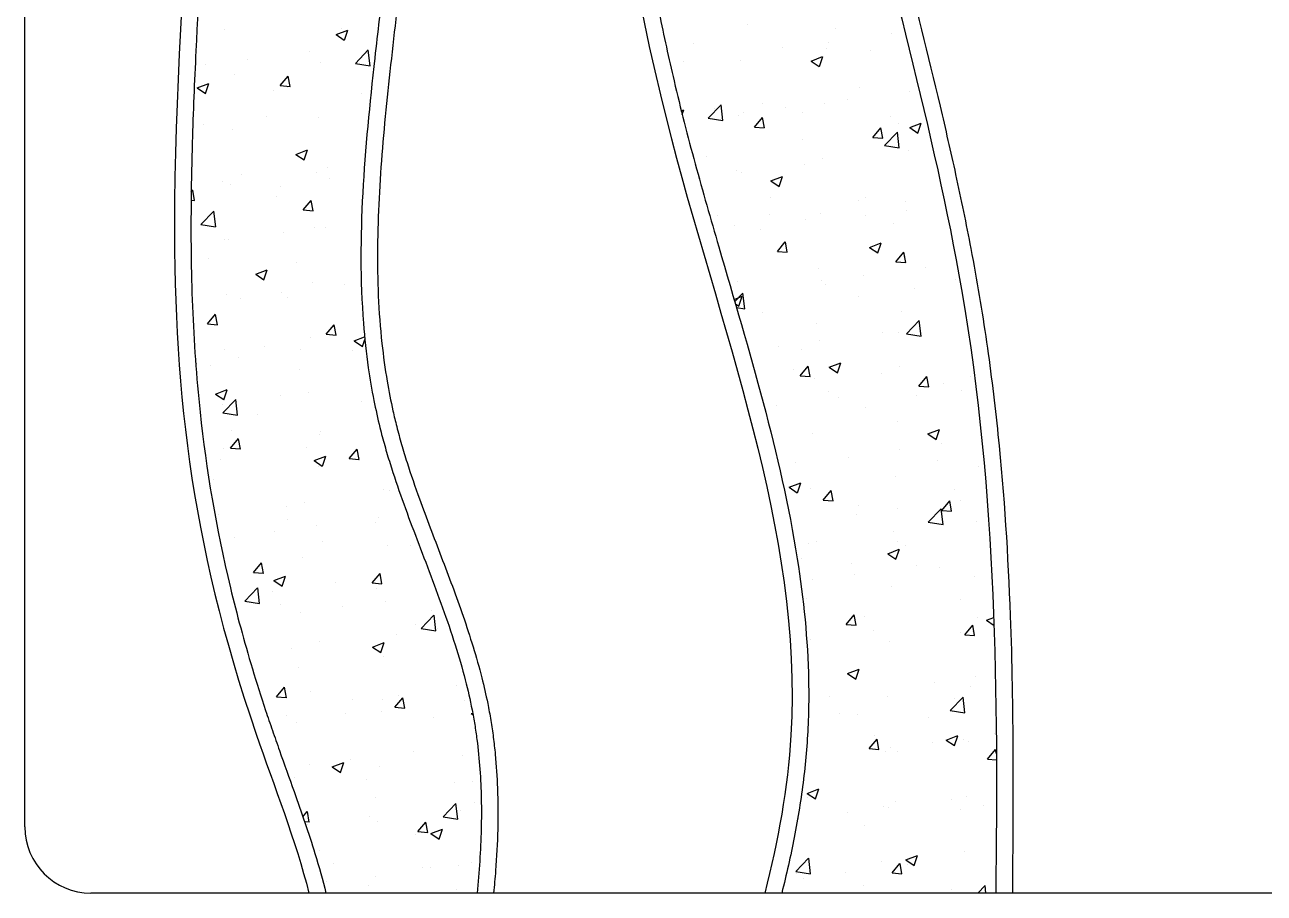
# Model space of a CAD drawing. Header units: inches. Extents: x 10.6 to 53.1, y 14.5 to 39.3.
# Drawn here: x 14.691 to 15.441, y 24.261 to 24.786 of the extents above; entities that cross this region are included whole.
import ezdxf

# ---------------------------------------------------------------- set-up
doc = ezdxf.new("R2010")
doc.units = ezdxf.units.IN
doc.header["$MEASUREMENT"] = 0
doc.layers.add('02', color=2, linetype='Continuous')

msp = doc.modelspace()

# ---------------------------------------------------------------- linework, layer by layer
at = {"layer": '02'}
for p, q in [((14.69144, 24.30082), (14.69144, 26.36082)), ((14.8124, 24.78304), (14.8124, 24.78304)), ((14.87982, 24.78022), (14.88682, 24.78291)), ((14.87982, 24.78022), (14.88479, 24.77687)), ((14.88284, 24.78391), (14.88284, 24.78391)), ((14.88481, 24.77685), (14.88684, 24.7829)), ((15.12867, 24.78607), (15.12867, 24.78607)), ((15.18205, 24.78381), (15.18205, 24.78381)), ((15.21582, 24.78059), (15.21582, 24.78059)), ((15.09637, 24.77489), (15.09637, 24.77489)), ((15.14975, 24.77264), (15.14975, 24.77264)), ((15.17794, 24.7756), (15.17794, 24.7756)), ((14.82606, 24.76525), (14.82606, 24.76525)), ((14.86394, 24.77024), (14.86394, 24.77024)), ((14.8915, 24.76275), (14.89929, 24.77087)), ((14.90041, 24.76136), (14.89931, 24.77086)), ((15.16725, 24.76421), (15.17425, 24.76689)), ((15.17224, 24.76084), (15.17426, 24.76688)), ((15.17667, 24.77195), (15.17667, 24.77195)), ((15.20314, 24.77038), (15.20314, 24.77038)), ((14.80103, 24.76196), (14.80103, 24.76196)), ((14.8703, 24.76335), (14.8703, 24.76335)), ((14.8915, 24.76275), (14.9004, 24.76138)), ((15.08975, 24.76399), (15.08975, 24.76399)), ((15.12473, 24.76445), (15.12473, 24.76445)), ((15.16725, 24.76421), (15.17222, 24.76085)), ((14.7958, 24.74797), (14.8028, 24.75066)), ((14.80079, 24.7446), (14.80282, 24.75064)), ((14.81836, 24.75586), (14.81836, 24.75586)), ((14.84606, 24.74937), (14.85089, 24.75512)), ((14.85206, 24.74884), (14.8509, 24.7551)), ((14.7958, 24.74797), (14.80077, 24.74461)), ((14.84186, 24.74652), (14.84186, 24.74652)), ((14.84606, 24.74937), (14.85204, 24.74885)), ((14.85059, 24.74804), (14.85059, 24.74804)), ((14.89524, 24.74426), (14.89524, 24.74426)), ((15.19638, 24.74844), (15.19638, 24.74844)), ((15.2268, 24.7457), (15.2268, 24.7457)), ((15.10495, 24.72965), (15.11274, 24.73777)), ((15.10877, 24.73524), (15.10877, 24.73524)), ((15.11386, 24.72826), (15.11275, 24.73775)), ((15.13806, 24.73843), (15.13806, 24.73843)), ((15.15163, 24.73616), (15.15163, 24.73616)), ((15.17546, 24.73866), (15.17546, 24.73866)), ((15.18951, 24.74115), (15.18951, 24.74115)), ((14.83763, 24.7308), (14.83763, 24.7308)), ((14.86909, 24.73007), (14.86909, 24.73007)), ((15.08871, 24.73406), (15.09023, 24.73464)), ((15.08929, 24.73178), (15.09024, 24.73463)), ((15.10495, 24.72965), (15.11384, 24.72827)), ((15.12352, 24.73116), (15.12352, 24.73116)), ((15.1266, 24.73286), (15.1266, 24.73286)), ((15.13297, 24.72427), (15.13779, 24.73002)), ((15.13896, 24.72373), (15.1378, 24.73)), ((15.16216, 24.73298), (15.16216, 24.73298)), ((15.21554, 24.73073), (15.21554, 24.73073)), ((14.79976, 24.72581), (14.79976, 24.72581)), ((14.81715, 24.72257), (14.81715, 24.72257)), ((15.13297, 24.72427), (15.13895, 24.72375)), ((15.20469, 24.718), (15.20952, 24.72374)), ((15.21069, 24.71746), (15.20953, 24.72373)), ((15.21167, 24.7131), (15.21946, 24.72122)), ((15.22058, 24.71171), (15.21948, 24.7212)), ((15.22034, 24.72648), (15.22034, 24.72648)), ((15.22694, 24.72394), (15.23394, 24.72663)), ((15.22694, 24.72394), (15.23191, 24.72059)), ((15.23193, 24.72057), (15.23395, 24.72662)), ((15.16202, 24.71647), (15.16202, 24.71647)), ((15.20469, 24.718), (15.21067, 24.71747)), ((15.21167, 24.7131), (15.22057, 24.71172)), ((14.85549, 24.70771), (14.86249, 24.7104)), ((14.85549, 24.70771), (14.86046, 24.70435)), ((14.86048, 24.70434), (14.86251, 24.71038)), ((15.1037, 24.70646), (15.1037, 24.70646)), ((15.17424, 24.70537), (15.17424, 24.70537)), ((15.22636, 24.71002), (15.22636, 24.71002)), ((14.87448, 24.69967), (14.87448, 24.69967)), ((15.1223, 24.69787), (15.1223, 24.69787)), ((15.1632, 24.70171), (15.1632, 24.70171)), ((14.81132, 24.69136), (14.81132, 24.69136)), ((14.82239, 24.69542), (14.82239, 24.69542)), ((14.86787, 24.69678), (14.86787, 24.69678)), ((14.87577, 24.69316), (14.87577, 24.69316)), ((15.10029, 24.69342), (15.10029, 24.69342)), ((15.12533, 24.69672), (15.12533, 24.69672)), ((15.14291, 24.69169), (15.14992, 24.69438)), ((15.14291, 24.69169), (15.14789, 24.68834)), ((15.1479, 24.68832), (15.14993, 24.69436)), ((14.79214, 24.68511), (14.79303, 24.68617)), ((14.79421, 24.67989), (14.79305, 24.68616)), ((14.81593, 24.68928), (14.81593, 24.68928)), ((14.84647, 24.68838), (14.84647, 24.68838)), ((14.79208, 24.68009), (14.79419, 24.67991)), ((14.84347, 24.68198), (14.84347, 24.68198)), ((14.85994, 24.67415), (14.86476, 24.6799)), ((14.86593, 24.67362), (14.86478, 24.67989)), ((15.14268, 24.68188), (15.14268, 24.68188)), ((15.19606, 24.67963), (15.19606, 24.67963)), ((15.20021, 24.68148), (15.20021, 24.68148)), ((15.22437, 24.67912), (15.22437, 24.67912)), ((14.79804, 24.66534), (14.80583, 24.67346)), ((14.80695, 24.66395), (14.80584, 24.67345)), ((14.85994, 24.67415), (14.86592, 24.67363)), ((15.11038, 24.67071), (15.11038, 24.67071)), ((15.14189, 24.67147), (15.14189, 24.67147)), ((15.16377, 24.66845), (15.16377, 24.66845)), ((15.17302, 24.67208), (15.17302, 24.67208)), ((15.20005, 24.67058), (15.20005, 24.67058)), ((15.22508, 24.67387), (15.22508, 24.67387)), ((14.79804, 24.66534), (14.80693, 24.66396)), ((14.84817, 24.66023), (14.84817, 24.66023)), ((14.86665, 24.66349), (14.86665, 24.66349)), ((14.8732, 24.66353), (14.8732, 24.66353)), ((15.12109, 24.66458), (15.12109, 24.66458)), ((15.13689, 24.66226), (15.13689, 24.66226)), ((15.21715, 24.66619), (15.21715, 24.66619)), ((14.81211, 24.65641), (14.81211, 24.65641)), ((14.81472, 24.65599), (14.81472, 24.65599)), ((15.14684, 24.64905), (15.15166, 24.6548)), ((15.15284, 24.64852), (15.15168, 24.65478)), ((15.20261, 24.65143), (15.20961, 24.65412)), ((15.20759, 24.64806), (15.20962, 24.6541)), ((15.14684, 24.64905), (15.15282, 24.64853)), ((15.20261, 24.65143), (15.20758, 24.64807)), ((15.21857, 24.64278), (15.22339, 24.64852)), ((15.22315, 24.64583), (15.22315, 24.64583)), ((15.22456, 24.64224), (15.22341, 24.64851)), ((14.80249, 24.64458), (14.80249, 24.64458)), ((14.83116, 24.63519), (14.83816, 24.63788)), ((14.83615, 24.63182), (14.83817, 24.63787)), ((14.85588, 24.64233), (14.85588, 24.64233)), ((15.17181, 24.63879), (15.17181, 24.63879)), ((15.21857, 24.64278), (15.22455, 24.64225)), ((15.23665, 24.63942), (15.23665, 24.63942)), ((14.83116, 24.63519), (14.83613, 24.63184)), ((14.86544, 24.6302), (14.86544, 24.6302)), ((15.12279, 24.63105), (15.12279, 24.63105)), ((15.17374, 24.63114), (15.17374, 24.63114)), ((15.19878, 24.63443), (15.19878, 24.63443)), ((15.2544, 24.63182), (15.2544, 24.63182)), ((14.8135, 24.6227), (14.8135, 24.6227)), ((14.8469, 24.62409), (14.8469, 24.62409)), ((14.88477, 24.62907), (14.88477, 24.62907)), ((15.12108, 24.61868), (15.126, 24.6238)), ((15.12712, 24.61429), (15.12601, 24.62379)), ((15.17617, 24.6288), (15.17617, 24.6288)), ((15.22955, 24.62654), (15.22955, 24.62654)), ((14.82186, 24.62079), (14.82186, 24.62079)), ((14.8503, 24.62142), (14.8503, 24.62142)), ((15.1207, 24.61999), (15.12559, 24.62186)), ((15.12151, 24.6172), (15.12356, 24.61582)), ((15.12212, 24.61508), (15.1271, 24.61431)), ((15.12357, 24.61581), (15.1256, 24.62185)), ((15.19608, 24.62181), (15.19608, 24.62181)), ((14.80209, 24.60521), (14.80691, 24.61095)), ((14.80808, 24.60467), (14.80692, 24.61094)), ((15.13776, 24.6118), (15.13776, 24.6118)), ((15.22194, 24.61254), (15.22194, 24.61254)), ((14.80209, 24.60521), (14.80807, 24.60469)), ((14.87382, 24.59893), (14.87864, 24.60468)), ((14.87981, 24.5984), (14.87865, 24.60467)), ((15.17059, 24.6055), (15.17059, 24.6055)), ((15.22493, 24.59913), (15.23272, 24.60725)), ((15.23384, 24.59774), (15.23274, 24.60724)), ((14.86422, 24.59691), (14.86422, 24.59691)), ((14.87382, 24.59893), (14.87979, 24.59841)), ((14.89085, 24.59493), (14.89708, 24.59732)), ((14.89085, 24.59493), (14.89582, 24.59158)), ((14.89584, 24.59156), (14.89724, 24.59573)), ((15.17247, 24.59499), (15.17247, 24.59499)), ((15.21034, 24.59998), (15.21034, 24.59998)), ((15.22004, 24.59985), (15.22004, 24.59985)), ((15.22493, 24.59913), (15.23383, 24.59776)), ((14.81228, 24.58941), (14.81228, 24.58941)), ((14.8364, 24.59123), (14.8364, 24.59123)), ((14.85846, 24.58963), (14.85846, 24.58963)), ((14.88978, 24.58897), (14.88978, 24.58897)), ((15.14744, 24.5917), (15.14744, 24.5917)), ((15.16173, 24.58984), (15.16173, 24.58984)), ((14.79556, 24.58135), (14.79556, 24.58135)), ((14.8041, 24.58005), (14.8041, 24.58005)), ((14.82059, 24.58464), (14.82059, 24.58464)), ((14.85749, 24.5778), (14.85749, 24.5778)), ((15.1567, 24.5777), (15.1567, 24.5777)), ((15.16072, 24.57383), (15.16554, 24.57958)), ((15.16671, 24.5733), (15.16556, 24.57956)), ((15.17827, 24.57891), (15.18528, 24.5816)), ((15.17827, 24.57891), (15.18325, 24.57556)), ((15.18326, 24.57554), (15.18529, 24.58159)), ((15.22072, 24.57925), (15.22072, 24.57925)), ((15.16072, 24.57383), (15.1667, 24.57331)), ((15.16938, 24.57221), (15.16938, 24.57221)), ((15.21008, 24.57544), (15.21008, 24.57544)), ((15.23245, 24.56756), (15.23727, 24.5733)), ((15.23844, 24.56702), (15.23728, 24.57329)), ((15.26346, 24.57319), (15.26346, 24.57319)), ((14.80683, 24.56268), (14.81383, 24.56537)), ((14.80683, 24.56268), (14.8118, 24.55932)), ((14.81181, 24.55931), (14.81384, 24.56535)), ((14.86301, 24.56362), (14.86301, 24.56362)), ((15.17778, 24.56426), (15.17778, 24.56426)), ((15.23245, 24.56756), (15.23842, 24.56703)), ((15.24719, 24.56885), (15.24719, 24.56885)), ((15.25823, 24.56486), (15.25823, 24.56486)), ((14.81107, 24.55612), (14.81107, 24.55612)), ((14.81129, 24.55138), (14.81908, 24.5595)), ((14.8202, 24.54999), (14.8191, 24.55948)), ((14.84617, 24.56175), (14.84617, 24.56175)), ((14.89531, 24.5585), (14.89531, 24.5585)), ((15.14616, 24.55555), (15.14616, 24.55555)), ((15.18404, 24.56054), (15.18404, 24.56054)), ((15.23116, 24.56201), (15.23116, 24.56201)), ((14.81129, 24.55138), (14.82019, 24.55)), ((14.83216, 24.55019), (14.83216, 24.55019)), ((15.19992, 24.55485), (15.19992, 24.55485)), ((14.81651, 24.5404), (14.81651, 24.5404)), ((15.1416, 24.54484), (15.1416, 24.54484)), ((15.2195, 24.54596), (15.2195, 24.54596)), ((15.23796, 24.53865), (15.24497, 24.54134)), ((15.24295, 24.53528), (15.24498, 24.54133)), ((14.81596, 24.52999), (14.82079, 24.53574)), ((14.82196, 24.52945), (14.8208, 24.53572)), ((14.86989, 24.53814), (14.86989, 24.53814)), ((14.87013, 24.53979), (14.87013, 24.53979)), ((15.16816, 24.53892), (15.16816, 24.53892)), ((15.23796, 24.53865), (15.24294, 24.5353)), ((15.24592, 24.53271), (15.24592, 24.53271)), ((14.81181, 24.52978), (14.81181, 24.52978)), ((14.81596, 24.52999), (14.82194, 24.52947)), ((14.86179, 24.53033), (14.86179, 24.53033)), ((14.86652, 24.52242), (14.87352, 24.5251)), ((14.87151, 24.51905), (14.87353, 24.52509)), ((14.88769, 24.52371), (14.89251, 24.52946)), ((14.89368, 24.52318), (14.89253, 24.52945)), ((15.22088, 24.52941), (15.22088, 24.52941)), ((14.80985, 24.52283), (14.80985, 24.52283)), ((14.86652, 24.52242), (14.87149, 24.51906)), ((14.869, 24.51906), (14.869, 24.51906)), ((14.88769, 24.52371), (14.89367, 24.52319)), ((14.89404, 24.52236), (14.89404, 24.52236)), ((15.15773, 24.5211), (15.15773, 24.5211)), ((15.19018, 24.52461), (15.19018, 24.52461)), ((15.24356, 24.52236), (15.24356, 24.52236)), ((15.2688, 24.51907), (15.2688, 24.51907)), ((14.80585, 24.51075), (14.80585, 24.51075)), ((15.21829, 24.51267), (15.21829, 24.51267)), ((14.90832, 24.5048), (14.90832, 24.5048)), ((14.91192, 24.50408), (14.91192, 24.50408)), ((15.15394, 24.5064), (15.16094, 24.50909)), ((15.15394, 24.5064), (15.15892, 24.50304)), ((15.15893, 24.50303), (15.16096, 24.50907)), ((15.16694, 24.50563), (15.16694, 24.50563)), ((15.17459, 24.49861), (15.17942, 24.50436)), ((15.18059, 24.49808), (15.17943, 24.50435)), ((15.25411, 24.50519), (15.25411, 24.50519)), ((14.86057, 24.49704), (14.86057, 24.49704)), ((15.17459, 24.49861), (15.18057, 24.49809)), ((15.19579, 24.49518), (15.19579, 24.49518)), ((15.24632, 24.49234), (15.25114, 24.49808)), ((15.25231, 24.4918), (15.25116, 24.49807)), ((15.25748, 24.49825), (15.25748, 24.49825)), ((14.80864, 24.48954), (14.80864, 24.48954)), ((14.85, 24.49479), (14.85, 24.49479)), ((14.9056, 24.4879), (14.9056, 24.4879)), ((15.19458, 24.48997), (15.19458, 24.48997)), ((15.21961, 24.49326), (15.21961, 24.49326)), ((15.23819, 24.48517), (15.24598, 24.49329)), ((15.2471, 24.48378), (15.24599, 24.49328)), ((15.24632, 24.49234), (15.2523, 24.49182)), ((14.85042, 24.48704), (14.85042, 24.48704)), ((14.86773, 24.48292), (14.86773, 24.48292)), ((14.9038, 24.48479), (14.9038, 24.48479)), ((15.23819, 24.48517), (15.24708, 24.48379)), ((15.26758, 24.48578), (15.26758, 24.48578)), ((14.81812, 24.47587), (14.81812, 24.47587)), ((14.8427, 24.47962), (14.8427, 24.47962)), ((14.8715, 24.47361), (14.8715, 24.47361)), ((15.17071, 24.47351), (15.17071, 24.47351)), ((15.21707, 24.47938), (15.21707, 24.47938)), ((15.21975, 24.47323), (15.21975, 24.47323)), ((14.9107, 24.47079), (14.9107, 24.47079)), ((14.92488, 24.47136), (14.92488, 24.47136)), ((15.16573, 24.47234), (15.16573, 24.47234)), ((15.21363, 24.46614), (15.22063, 24.46882)), ((15.21363, 24.46614), (15.21861, 24.46278)), ((15.21862, 24.46277), (15.22065, 24.46881)), ((15.22409, 24.47126), (15.22409, 24.47126)), ((14.82984, 24.45477), (14.83466, 24.46052)), ((14.83583, 24.45423), (14.83468, 24.4605)), ((14.85936, 24.46375), (14.85936, 24.46375)), ((15.16143, 24.46322), (15.16143, 24.46322)), ((15.19179, 24.46008), (15.19179, 24.46008)), ((15.23118, 24.45881), (15.23118, 24.45881)), ((15.24518, 24.45782), (15.24518, 24.45782)), ((14.82984, 24.45477), (14.83582, 24.45425)), ((14.84218, 24.4499), (14.84919, 24.45259)), ((14.84717, 24.44653), (14.8492, 24.45258)), ((14.90157, 24.4485), (14.90639, 24.45424)), ((14.90756, 24.44796), (14.9064, 24.45423)), ((15.16827, 24.45053), (15.16827, 24.45053)), ((15.1933, 24.45382), (15.1933, 24.45382)), ((15.26637, 24.4525), (15.26637, 24.4525)), ((14.82455, 24.43742), (14.83234, 24.44553)), ((14.83346, 24.43602), (14.83236, 24.44552)), ((14.84142, 24.44348), (14.84142, 24.44348)), ((14.84218, 24.4499), (14.84716, 24.44655)), ((14.8793, 24.44846), (14.8793, 24.44846)), ((14.90157, 24.4485), (14.90754, 24.44797)), ((14.90419, 24.44513), (14.90419, 24.44513)), ((15.21586, 24.44609), (15.21586, 24.44609)), ((14.82455, 24.43742), (14.83345, 24.43604)), ((14.83052, 24.43621), (14.83052, 24.43621)), ((14.84588, 24.43512), (14.84588, 24.43512)), ((14.90949, 24.4375), (14.90949, 24.4375)), ((15.16451, 24.43905), (15.16451, 24.43905)), ((15.25794, 24.43823), (15.25794, 24.43823)), ((14.85814, 24.43046), (14.85814, 24.43046)), ((14.8839, 24.43396), (14.8839, 24.43396)), ((14.93128, 24.42086), (14.93906, 24.42898)), ((14.93728, 24.4317), (14.93728, 24.4317)), ((14.94018, 24.41947), (14.93908, 24.42897)), ((15.18847, 24.42339), (15.19329, 24.42914)), ((15.19446, 24.42286), (15.19331, 24.42913)), ((15.19962, 24.42822), (15.19962, 24.42822)), ((15.26802, 24.42768), (15.26802, 24.42768)), ((15.27332, 24.42587), (15.27778, 24.42758)), ((14.92816, 24.42317), (14.92816, 24.42317)), ((14.93128, 24.42086), (14.94017, 24.41948)), ((14.94118, 24.42063), (14.94118, 24.42063)), ((15.18847, 24.42339), (15.19445, 24.42287)), ((15.2602, 24.41712), (15.26502, 24.42286)), ((15.26619, 24.41658), (15.26503, 24.42285)), ((15.27332, 24.42587), (15.27795, 24.42276)), ((14.86984, 24.41316), (14.86984, 24.41316)), ((14.91615, 24.41734), (14.91615, 24.41734)), ((15.167, 24.41438), (15.167, 24.41438)), ((15.20487, 24.41937), (15.20487, 24.41937)), ((15.21464, 24.4128), (15.21464, 24.4128)), ((15.25758, 24.41817), (15.25758, 24.41817)), ((15.2602, 24.41712), (15.26617, 24.4166)), ((15.26515, 24.41921), (15.26515, 24.41921)), ((14.85299, 24.40902), (14.85299, 24.40902)), ((14.90188, 24.40964), (14.90888, 24.41233)), ((14.90188, 24.40964), (14.90685, 24.40628)), ((14.90686, 24.40627), (14.90889, 24.41231)), ((14.90827, 24.40421), (14.90827, 24.40421)), ((14.85693, 24.39717), (14.85693, 24.39717)), ((15.1893, 24.39362), (15.1963, 24.39631)), ((15.1893, 24.39362), (15.19428, 24.39027)), ((15.19429, 24.39025), (15.19632, 24.3963)), ((15.26675, 24.39154), (15.26675, 24.39154)), ((14.84371, 24.37955), (14.84854, 24.3853)), ((14.84971, 24.37902), (14.84855, 24.38528)), ((14.86443, 24.38286), (14.86443, 24.38286)), ((14.95275, 24.38618), (14.95275, 24.38618)), ((15.24172, 24.38824), (15.24172, 24.38824)), ((15.26393, 24.38592), (15.26393, 24.38592)), ((14.84371, 24.37955), (14.84969, 24.37903)), ((14.88984, 24.37789), (14.88984, 24.37789)), ((14.90803, 24.37817), (14.90803, 24.37817)), ((14.91544, 24.37328), (14.92026, 24.37902)), ((14.91781, 24.3806), (14.91781, 24.3806)), ((14.92143, 24.37274), (14.92028, 24.37901)), ((14.95756, 24.37732), (14.95756, 24.37732)), ((15.17856, 24.37993), (15.17856, 24.37993)), ((15.21342, 24.37951), (15.21342, 24.37951)), ((15.25145, 24.37121), (15.25924, 24.37933)), ((15.25381, 24.37856), (15.25381, 24.37856)), ((15.26036, 24.36981), (15.25925, 24.37931)), ((14.84971, 24.36816), (14.84971, 24.36816)), ((14.88551, 24.36943), (14.88551, 24.36943)), ((14.90705, 24.37092), (14.90705, 24.37092)), ((14.91544, 24.37328), (14.92142, 24.37275)), ((14.96157, 24.36938), (14.96248, 24.36973)), ((14.96157, 24.36938), (14.96269, 24.36862)), ((15.18472, 24.36933), (15.18472, 24.36933)), ((15.19549, 24.36855), (15.19549, 24.36855)), ((15.25145, 24.37121), (15.26034, 24.36983)), ((14.85571, 24.36388), (14.85571, 24.36388)), ((14.9389, 24.36717), (14.9389, 24.36717)), ((15.2381, 24.36707), (15.2381, 24.36707)), ((15.20234, 24.34818), (15.20717, 24.35392)), ((15.20581, 24.35589), (15.20581, 24.35589)), ((15.20834, 24.34764), (15.20718, 24.35391)), ((15.24899, 24.35336), (15.25599, 24.35605)), ((15.24899, 24.35336), (15.25397, 24.35)), ((15.25398, 24.34999), (15.25601, 24.35603)), ((15.25919, 24.35364), (15.25919, 24.35364)), ((15.26272, 24.35263), (15.26272, 24.35263)), ((15.27832, 24.35708), (15.27832, 24.35708)), ((14.92644, 24.34673), (14.92644, 24.34673)), ((15.20234, 24.34818), (15.20832, 24.34765)), ((15.21221, 24.34623), (15.21221, 24.34623)), ((15.21541, 24.3488), (15.21541, 24.3488)), ((15.21945, 24.3466), (15.21945, 24.3466)), ((15.24045, 24.3521), (15.24045, 24.3521)), ((15.27407, 24.3419), (15.27889, 24.34765)), ((15.27938, 24.34508), (15.27891, 24.34763)), ((14.86353, 24.33845), (14.86353, 24.33845)), ((14.87754, 24.33712), (14.88455, 24.33981)), ((14.88253, 24.33376), (14.88456, 24.3398)), ((14.88857, 24.34175), (14.88857, 24.34175)), ((14.90584, 24.33763), (14.90584, 24.33763)), ((14.95635, 24.34404), (14.95635, 24.34404)), ((15.27407, 24.3419), (15.27939, 24.34143)), ((14.85449, 24.33059), (14.85449, 24.33059)), ((14.87754, 24.33712), (14.88252, 24.33377)), ((14.89792, 24.32977), (14.89792, 24.32977)), ((14.9513, 24.32752), (14.9513, 24.32752)), ((14.96222, 24.32851), (14.96222, 24.32851)), ((15.16497, 24.32111), (15.17197, 24.32379)), ((15.16996, 24.31774), (15.17199, 24.32378)), ((14.9039, 24.3185), (14.9039, 24.3185)), ((14.94453, 24.3069), (14.95232, 24.31502)), ((14.95344, 24.30551), (14.95234, 24.315)), ((14.96329, 24.31561), (14.96329, 24.31561)), ((15.16483, 24.31849), (15.16483, 24.31849)), ((15.16497, 24.32111), (15.16994, 24.31775)), ((15.21821, 24.31624), (15.21821, 24.31624)), ((15.25201, 24.31764), (15.25201, 24.31764)), ((15.2615, 24.31934), (15.2615, 24.31934)), ((14.85977, 24.30693), (14.86241, 24.31008)), ((14.86358, 24.3038), (14.86243, 24.31006)), ((14.95513, 24.31075), (14.95513, 24.31075)), ((15.1891, 24.30936), (15.1891, 24.30936)), ((15.21099, 24.31294), (15.21099, 24.31294)), ((15.21414, 24.31266), (15.21414, 24.31266)), ((15.25765, 24.3116), (15.25765, 24.3116)), ((15.27159, 24.31398), (15.27159, 24.31398)), ((14.86075, 24.30406), (14.86357, 24.30381)), ((14.86226, 24.30231), (14.86226, 24.30231)), ((14.90013, 24.30729), (14.90013, 24.30729)), ((14.90462, 24.30434), (14.90462, 24.30434)), ((14.92932, 24.29806), (14.93414, 24.3038)), ((14.93531, 24.29752), (14.93415, 24.30379)), ((14.94453, 24.3069), (14.95343, 24.30552)), ((15.15965, 24.30589), (15.15965, 24.30589)), ((15.19933, 24.30159), (15.19933, 24.30159)), ((14.92786, 24.29654), (14.92786, 24.29654)), ((14.92932, 24.29806), (14.93529, 24.29753)), ((14.93723, 24.29686), (14.94424, 24.29955)), ((14.93723, 24.29686), (14.94221, 24.29351)), ((14.94222, 24.29349), (14.94425, 24.29954)), ((14.86954, 24.28653), (14.86954, 24.28653)), ((15.26029, 24.28605), (15.26029, 24.28605)), ((14.87844, 24.27867), (14.87844, 24.27867)), ((14.96201, 24.27946), (14.96201, 24.27946)), ((15.15798, 24.2738), (15.16577, 24.28191)), ((15.16689, 24.2724), (15.16579, 24.2819)), ((15.20978, 24.27965), (15.20978, 24.27965)), ((15.21622, 24.27296), (15.22104, 24.2787)), ((15.22221, 24.27242), (15.22106, 24.27869)), ((15.22466, 24.28084), (15.23166, 24.28353)), ((15.22466, 24.28084), (15.22963, 24.27749)), ((15.2257, 24.2782), (15.2257, 24.2782)), ((15.22965, 24.27748), (15.23168, 24.28352)), ((14.90341, 24.27105), (14.90341, 24.27105)), ((14.93182, 24.27642), (14.93182, 24.27642)), ((14.93698, 24.27617), (14.93698, 24.27617)), ((14.95392, 24.27746), (14.95392, 24.27746)), ((15.15798, 24.2738), (15.16688, 24.27242)), ((15.15843, 24.27261), (15.15843, 24.27261)), ((15.18783, 24.27321), (15.18783, 24.27321)), ((15.21622, 24.27296), (15.2222, 24.27243)), ((14.87382, 24.26785), (14.87382, 24.26785)), ((14.89953, 24.26524), (14.89953, 24.26524)), ((14.95291, 24.26298), (14.95291, 24.26298)), ((15.1628, 24.26992), (15.1628, 24.26992)), ((15.19874, 24.26514), (15.19874, 24.26514)), ((15.25212, 24.26288), (15.25212, 24.26288)), ((15.26814, 24.26082), (15.2725, 24.26536)), ((15.27304, 24.26082), (15.27251, 24.26535)), ((16.15144, 24.26082), (14.73144, 24.26082))]:
    msp.add_line(p, q, dxfattribs=at)
msp.add_arc((14.73144, 24.30082), 0.04, 180, 270, dxfattribs=at)
for points, knots in [([(14.80242, 25.82385), (14.78747, 25.7779), (14.6836, 25.3919), (14.83415, 25.21271), (14.76686, 24.70791), (14.79361, 24.44861), (14.85545, 24.29227), (14.86336, 24.26082)], [128.722551, 128.722551, 128.722551, 128.722551, 226.995995, 747.798882, 1210.851773, 1537.184552, 1624.941477, 1624.941477, 1624.941477, 1624.941477]), ([(14.81165, 25.8199), (14.81131, 25.81884), (14.81097, 25.81777), (14.80515, 25.79965), (14.79947, 25.78058), (14.78838, 25.7407), (14.78297, 25.71988), (14.77543, 25.68872), (14.77298, 25.67817), (14.76938, 25.66194), (14.76813, 25.65612), (14.76573, 25.64463), (14.76459, 25.63897), (14.76133, 25.62224), (14.75936, 25.61141), (14.75408, 25.57985), (14.75137, 25.56004), (14.74578, 25.50789), (14.74444, 25.47793), (14.74504, 25.42324), (14.74699, 25.39851), (14.75303, 25.35255), (14.75712, 25.33131), (14.76633, 25.29057), (14.77145, 25.27107), (14.78158, 25.23211), (14.7866, 25.21266), (14.79251, 25.18523), (14.79398, 25.17794), (14.79645, 25.16442), (14.79748, 25.15823), (14.79934, 25.14591), (14.80016, 25.13978), (14.80162, 25.12733), (14.80227, 25.12102), (14.80396, 25.10182), (14.80477, 25.08868), (14.80658, 25.04398), (14.8064, 25.01115), (14.80443, 24.94373), (14.80265, 24.90914), (14.79875, 24.83961), (14.79663, 24.80467), (14.79408, 24.75165), (14.79331, 24.7332), (14.79245, 24.70363), (14.79222, 24.69235), (14.79184, 24.65893), (14.79206, 24.6372), (14.79375, 24.59427), (14.79522, 24.57306), (14.80122, 24.51693), (14.8071, 24.48193), (14.8178, 24.43747), (14.81987, 24.4294), (14.8265, 24.40495), (14.83152, 24.38832), (14.83852, 24.36725), (14.83988, 24.36324), (14.84267, 24.35517), (14.8441, 24.3511), (14.84847, 24.33882), (14.85148, 24.33052), (14.85887, 24.30972), (14.86321, 24.29716), (14.8695, 24.27668), (14.87174, 24.26872), (14.87367, 24.26082)], [129.340356, 129.340356, 129.340356, 129.340356, 131.612891, 131.612891, 167.718781, 167.718781, 203.824671, 203.824671, 222.471421, 222.471421, 233.147205, 233.147205, 243.822989, 243.822989, 265.174557, 265.174557, 307.877694, 307.877694, 384.11198, 384.11198, 460.346266, 460.346266, 536.580551, 536.580551, 612.814837, 612.814837, 689.049123, 689.049123, 716.17101, 716.17101, 738.419027, 738.419027, 759.740582, 759.740582, 781.062136, 781.062136, 823.705245, 823.705245, 923.041835, 923.041835, 1022.378425, 1022.378425, 1121.715015, 1121.715015, 1175.462548, 1175.462548, 1209.115354, 1209.115354, 1276.420965, 1276.420965, 1343.726576, 1343.726576, 1454.219106, 1454.219106, 1478.441894, 1478.441894, 1526.887469, 1526.887469, 1538.179351, 1538.179351, 1549.471233, 1549.471233, 1572.054997, 1572.054997, 1605.696574, 1605.696574, 1627.146291, 1627.146291, 1627.146291, 1627.146291]), ([(14.93421, 25.82171), (14.93383, 25.82071), (14.93348, 25.81977), (14.93103, 25.81319), (14.92885, 25.80698), (14.92438, 25.79363), (14.92209, 25.78648), (14.91441, 25.76161), (14.90893, 25.74232), (14.89852, 25.70261), (14.89358, 25.68218), (14.88795, 25.65628), (14.88665, 25.65012), (14.88445, 25.63913), (14.88351, 25.63427), (14.88174, 25.62473), (14.88091, 25.62005), (14.87858, 25.60628), (14.87724, 25.59745), (14.87379, 25.57193), (14.87227, 25.5562), (14.87018, 25.52095), (14.87022, 25.50248), (14.87214, 25.4685), (14.87401, 25.453), (14.87889, 25.42368), (14.8819, 25.40985), (14.88841, 25.38262), (14.89192, 25.36922), (14.89657, 25.3503), (14.89782, 25.34512), (14.89987, 25.33618), (14.9007, 25.33247), (14.90231, 25.32495), (14.90309, 25.32115), (14.90537, 25.30964), (14.90679, 25.30181), (14.91079, 25.27792), (14.91309, 25.26142), (14.92051, 25.19737), (14.92334, 25.14662), (14.92454, 25.04165), (14.9229, 24.98742), (14.91859, 24.92085), (14.91768, 24.90832), (14.91572, 24.88401), (14.91468, 24.87222), (14.91279, 24.85248), (14.91198, 24.8445), (14.9103, 24.82859), (14.90943, 24.82068), (14.90676, 24.79705), (14.90493, 24.78145), (14.90012, 24.73832), (14.89739, 24.71111), (14.8945, 24.65765), (14.89434, 24.6314), (14.89706, 24.59657), (14.89804, 24.58759), (14.90026, 24.57203), (14.90138, 24.56542), (14.90378, 24.55334), (14.90499, 24.54787), (14.90725, 24.53879), (14.90821, 24.53518), (14.91025, 24.52796), (14.91133, 24.52434), (14.91473, 24.51347), (14.91719, 24.50622), (14.92493, 24.48454), (14.93056, 24.47006), (14.94166, 24.44081), (14.94711, 24.42603), (14.95408, 24.40398), (14.95615, 24.39688), (14.95954, 24.38375), (14.96092, 24.37775), (14.96269, 24.36872), (14.96323, 24.36573), (14.9642, 24.35975), (14.96463, 24.35675), (14.96581, 24.34776), (14.9664, 24.34175), (14.9677, 24.32369), (14.9679, 24.31161), (14.96727, 24.28663), (14.96638, 24.27373), (14.96509, 24.26082)], [92.919475, 92.919475, 92.919475, 92.919475, 95.560084, 95.560084, 111.062716, 111.062716, 126.565348, 126.565348, 162.478995, 162.478995, 198.392642, 198.392642, 209.792629, 209.792629, 219.12177, 219.12177, 228.450911, 228.450911, 247.109192, 247.109192, 284.425756, 284.425756, 336.851365, 336.851365, 389.276975, 389.276975, 441.702585, 441.702585, 494.128195, 494.128195, 513.606668, 513.606668, 527.217671, 527.217671, 540.828673, 540.828673, 568.050678, 568.050678, 622.494687, 622.494687, 773.606162, 773.606162, 924.717636, 924.717636, 959.801599, 959.801599, 992.974447, 992.974447, 1015.617281, 1015.617281, 1038.260114, 1038.260114, 1083.545782, 1083.545782, 1164.711584, 1164.711584, 1245.877386, 1245.877386, 1274.298589, 1274.298589, 1295.436158, 1295.436158, 1313.073932, 1313.073932, 1324.769977, 1324.769977, 1336.466021, 1336.466021, 1359.858111, 1359.858111, 1406.113443, 1406.113443, 1452.368776, 1452.368776, 1474.101873, 1474.101873, 1492.196244, 1492.196244, 1501.103461, 1501.103461, 1510.010678, 1510.010678, 1527.825112, 1527.825112, 1563.453981, 1563.453981, 1601.408362, 1601.408362, 1601.408362, 1601.408362]), ([(14.943, 25.81667), (14.94167, 25.81313), (14.94029, 25.80932), (14.93587, 25.79664), (14.9327, 25.78694), (14.92626, 25.76611), (14.92299, 25.75497), (14.91259, 25.71776), (14.90561, 25.69006), (14.89826, 25.6567), (14.8968, 25.64982), (14.89438, 25.63785), (14.89338, 25.63269), (14.89151, 25.62259), (14.89064, 25.61765), (14.8882, 25.60313), (14.88681, 25.59385), (14.88331, 25.56712), (14.88185, 25.55079), (14.88026, 25.51886), (14.8803, 25.50355), (14.88169, 25.47511), (14.88303, 25.46198), (14.88663, 25.43705), (14.88888, 25.42524), (14.89342, 25.40447), (14.89561, 25.39541), (14.90015, 25.37721), (14.90249, 25.36807), (14.90594, 25.3541), (14.90707, 25.34943), (14.90902, 25.34106), (14.90985, 25.33738), (14.91148, 25.32993), (14.91227, 25.32617), (14.91381, 25.31857), (14.91455, 25.31473), (14.91671, 25.30312), (14.91806, 25.29525), (14.92185, 25.27124), (14.92403, 25.25472), (14.92956, 25.20386), (14.93193, 25.16822), (14.93432, 25.0948), (14.93435, 25.05702), (14.93233, 24.98064), (14.93028, 24.94206), (14.9262, 24.88911), (14.92494, 24.87452), (14.92285, 24.85263), (14.92211, 24.84528), (14.92021, 24.82707), (14.919, 24.81627), (14.91656, 24.79485), (14.91533, 24.78423), (14.91175, 24.75261), (14.90951, 24.73188), (14.90616, 24.69111), (14.90505, 24.67107), (14.9047, 24.63169), (14.90547, 24.61234), (14.90838, 24.58568), (14.90942, 24.57809), (14.91173, 24.56449), (14.91291, 24.55847), (14.91495, 24.54935), (14.91569, 24.54623), (14.9174, 24.5395), (14.91838, 24.53589), (14.92048, 24.52863), (14.92159, 24.52499), (14.92508, 24.51402), (14.92763, 24.50666), (14.93446, 24.48773), (14.93895, 24.47609), (14.94794, 24.45247), (14.95246, 24.4405), (14.96087, 24.41613), (14.96476, 24.40372), (14.96929, 24.38592), (14.97048, 24.38075), (14.97223, 24.37214), (14.97286, 24.36872), (14.97399, 24.36188), (14.9745, 24.35846), (14.97539, 24.35162), (14.97578, 24.3482), (14.97677, 24.33793), (14.97722, 24.33108), (14.97809, 24.30757), (14.97757, 24.29093), (14.97598, 24.26984), (14.97558, 24.26532), (14.97514, 24.26082)], [94.287632, 94.287632, 94.287632, 94.287632, 104.45132, 104.45132, 126.226074, 126.226074, 148.000827, 148.000827, 196.390308, 196.390308, 209.159354, 209.159354, 219.142968, 219.142968, 229.126583, 229.126583, 249.093812, 249.093812, 289.028269, 289.028269, 333.419858, 333.419858, 377.811447, 377.811447, 422.203036, 422.203036, 457.599683, 457.599683, 492.99633, 492.99633, 510.439656, 510.439656, 523.810366, 523.810366, 537.181076, 537.181076, 550.551786, 550.551786, 577.293205, 577.293205, 630.776045, 630.776045, 737.741725, 737.741725, 844.707404, 844.707404, 951.673084, 951.673084, 992.537414, 992.537414, 1013.290214, 1013.290214, 1044.121304, 1044.121304, 1074.952394, 1074.952394, 1136.614574, 1136.614574, 1198.276753, 1198.276753, 1259.938933, 1259.938933, 1284.717232, 1284.717232, 1304.597027, 1304.597027, 1314.967254, 1314.967254, 1327.019187, 1327.019187, 1339.071119, 1339.071119, 1363.174984, 1363.174984, 1400.532048, 1400.532048, 1437.889112, 1437.889112, 1475.246176, 1475.246176, 1490.353575, 1490.353575, 1500.18532, 1500.18532, 1510.017065, 1510.017065, 1519.848809, 1519.848809, 1539.512299, 1539.512299, 1587.402942, 1587.402942, 1600.449473, 1600.449473, 1600.449473, 1600.449473]), ([(15.10238, 25.80866), (15.10794, 25.68988), (15.11309, 25.48525), (15.02527, 25.1317), (15.04798, 24.75708), (15.17571, 24.44724), (15.14732, 24.2926), (15.13918, 24.26082)], [57.929835, 57.929835, 57.929835, 57.929835, 412.369841, 669.85142, 1142.492835, 1522.744656, 1621.222627, 1621.222627, 1621.222627, 1621.222627]), ([(15.11258, 25.80459), (15.11278, 25.80035), (15.11297, 25.79612), (15.1154, 25.74151), (15.11704, 25.69111), (15.11671, 25.5905), (15.11474, 25.54028), (15.10873, 25.48014), (15.10759, 25.47002), (15.1054, 25.4526), (15.10441, 25.44528), (15.1023, 25.43067), (15.10118, 25.42338), (15.09768, 25.40154), (15.09514, 25.38702), (15.08722, 25.34354), (15.08151, 25.31468), (15.07078, 25.25703), (15.06575, 25.22825), (15.05786, 25.17062), (15.05498, 25.14169), (15.04953, 25.05464), (15.05013, 24.99629), (15.05623, 24.92185), (15.05787, 24.90574), (15.06375, 24.85744), (15.06893, 24.82528), (15.07812, 24.77952), (15.0811, 24.76586), (15.08628, 24.74384), (15.08833, 24.73548), (15.09261, 24.71876), (15.09483, 24.7104), (15.10169, 24.68532), (15.1065, 24.6686), (15.12053, 24.62046), (15.1299, 24.58904), (15.14658, 24.52613), (15.15388, 24.49464), (15.16275, 24.43859), (15.16523, 24.41407), (15.16588, 24.38137), (15.16582, 24.37324), (15.1653, 24.3592), (15.16495, 24.35329), (15.164, 24.34149), (15.1634, 24.3356), (15.16124, 24.31794), (15.15934, 24.3062), (15.15487, 24.28324), (15.15232, 24.27202), (15.1495, 24.26082)], [62.432916, 62.432916, 62.432916, 62.432916, 75.060934, 75.060934, 225.182802, 225.182802, 375.30467, 375.30467, 405.687379, 405.687379, 427.701517, 427.701517, 449.715656, 449.715656, 493.743933, 493.743933, 581.800487, 581.800487, 669.85704, 669.85704, 757.913594, 757.913594, 934.026702, 934.026702, 982.66059, 982.66059, 1079.928367, 1079.928367, 1121.405169, 1121.405169, 1146.864083, 1146.864083, 1172.322996, 1172.322996, 1223.240824, 1223.240824, 1318.902539, 1318.902539, 1414.564255, 1414.564255, 1488.751663, 1488.751663, 1513.263969, 1513.263969, 1531.067042, 1531.067042, 1548.870114, 1548.870114, 1584.47626, 1584.47626, 1618.696047, 1618.696047, 1618.696047, 1618.696047]), ([(15.23663, 25.69859), (15.23995, 25.61938), (15.24274, 25.3422), (15.09941, 25.13322), (15.27956, 24.68112), (15.28023, 24.38087), (15.27903, 24.26082)], [205.974304, 205.974304, 205.974304, 205.974304, 351.663485, 641.142773, 1195.860858, 1560.471303, 1560.471303, 1560.471303, 1560.471303]), ([(15.2467, 25.69693), (15.24718, 25.68555), (15.2476, 25.6739), (15.24842, 25.64651), (15.24878, 25.63064), (15.24942, 25.5828), (15.24926, 25.55061), (15.2479, 25.5088), (15.24742, 25.49788), (15.24632, 25.47834), (15.24573, 25.46963), (15.24456, 25.45521), (15.24403, 25.44937), (15.24287, 25.43796), (15.24225, 25.43238), (15.24025, 25.41602), (15.23874, 25.40561), (15.23382, 25.37572), (15.22998, 25.35758), (15.22172, 25.32407), (15.21729, 25.30871), (15.2082, 25.27946), (15.20354, 25.26564), (15.19473, 25.2393), (15.19059, 25.22678), (15.18335, 25.20213), (15.18026, 25.19), (15.17727, 25.17406), (15.17668, 25.17052), (15.17561, 25.16337), (15.17514, 25.15975), (15.17391, 25.14878), (15.17333, 25.14132), (15.17226, 25.11849), (15.17244, 25.10269), (15.17487, 25.06055), (15.17827, 25.03345), (15.18774, 24.97741), (15.19381, 24.94848), (15.2074, 24.88941), (15.21493, 24.85927), (15.23022, 24.79839), (15.23799, 24.76765), (15.24853, 24.72311), (15.25169, 24.70931), (15.25798, 24.68056), (15.26107, 24.6656), (15.26572, 24.6412), (15.26743, 24.63171), (15.2706, 24.61282), (15.27207, 24.60342), (15.27614, 24.5753), (15.27841, 24.55671), (15.28411, 24.50127), (15.28641, 24.4648), (15.28983, 24.37222), (15.28959, 24.31651), (15.28903, 24.26072)], [207.243206, 207.243206, 207.243206, 207.243206, 228.041034, 228.041034, 255.43793, 255.43793, 310.231724, 310.231724, 330.09526, 330.09526, 346.702743, 346.702743, 358.416593, 358.416593, 370.130444, 370.130444, 393.558144, 393.558144, 440.413545, 440.413545, 487.268946, 487.268946, 535.897715, 535.897715, 584.526484, 584.526484, 633.155253, 633.155253, 646.900339, 646.900339, 660.645426, 660.645426, 688.135599, 688.135599, 743.115946, 743.115946, 830.35846, 830.35846, 917.600974, 917.600974, 1004.843488, 1004.843488, 1092.086002, 1092.086002, 1131.207441, 1131.207441, 1173.787589, 1173.787589, 1200.956949, 1200.956949, 1228.126309, 1228.126309, 1282.465029, 1282.465029, 1391.142469, 1391.142469, 1560.471303, 1560.471303, 1560.471303, 1560.471303])]:
    msp.add_open_spline(points, degree=3, knots=knots, dxfattribs=at)

doc.saveas('drawing.dxf')
